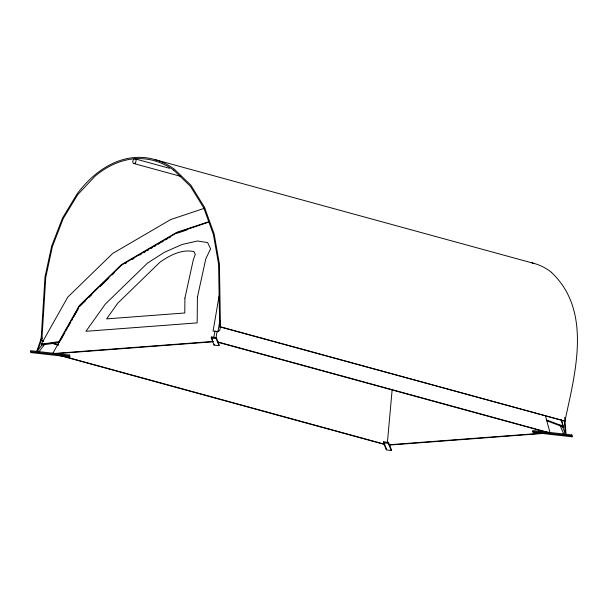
<?xml version="1.0" encoding="UTF-8"?>
<svg xmlns="http://www.w3.org/2000/svg" width="608" height="608" viewBox="0 0 608 608"><rect width="100%" height="100%" fill="white"/><g stroke="black" fill="none" stroke-linecap="round" stroke-linejoin="round"><path stroke-width="0.91" d="M392.198 389.143L387.387 442.67M43.791 341.111L41.04 340.358L44.992 277.096L51.634 246.217L62.563 217.938L77.201 193.785A135.592 87.506 -84.6 0 1 174.116 169.001L190.866 185.189L204.455 207.206L214.138 233.92L219.389 263.902L220.476 326.785L564.9 421.108C575.039 373.502 592.595 311.007 551.418 272.376M43.677 340.799L41.846 340.298L45.782 277.256L52.364 246.658L63.194 218.637L77.695 194.704L95.091 176.138A134.208 86.61 -84.6 0 1 173.721 170.187M30.4 351.675L30.529 350.694L69.624 355.064L69.852 356.934L30.757 352.564L30.4 351.675L69.494 356.045L69.852 356.934M69.494 356.045L69.624 355.064M211.265 337.987L211.386 337.007L216.273 337.554L219.116 344.668L218.986 345.648L214.1 345.101L211.265 337.987L216.152 338.534L218.986 345.648M214.1 345.101L214.229 344.12M216.152 338.534L216.273 337.554M383.496 442.822L383.625 441.841L388.512 442.388L391.347 449.502L391.218 450.482L386.331 449.935L383.496 442.822L388.383 443.369L391.218 450.482M388.383 443.369L388.512 442.388M532.631 431.543L532.76 430.563L571.854 434.933L572.082 436.802L532.988 432.432L532.631 431.543L571.733 435.913L572.082 436.802M562.689 434.659L562.772 434.059M571.733 435.913L571.854 434.933M219.108 295.792L213.074 331.155L217.96 331.702L219.769 330.418L220.392 326.739M216.212 336.672L217.155 331.147M217.96 331.702L219.868 320.53M213.697 337.82L215.05 330.737M36.457 351.986L41.762 336.984M37.445 351.31L42.127 338.071M208.916 221.624L176.685 232.37L121.402 264.655L79.23 305.664L58.946 341.666L59.303 342.555L41.633 345.04L41.276 344.151L67.762 297.137L112.7 253.437L170.825 219.488L204.858 208.149M52.66 353.59L79.405 306.105L121.577 265.096L176.86 232.811L209.091 222.064M60.222 340.921L64.828 332.736M66.211 330.281L67.138 328.647M68.058 327.013L70.824 322.103M71.744 320.462L72.671 318.828M73.591 317.194L78.196 309.008M36.799 351.743L42.955 343.672M38.714 352.062L44.87 343.999M79.58 306.554L85.705 300.595M89.102 297.289L91.831 294.644M99.993 286.71L108.832 278.107M112.237 274.801L114.274 272.817M125.012 263.644L126.639 262.694M132.324 259.365L133.95 258.423M139.642 255.094L141.269 254.144M143.708 252.723L145.335 251.773M146.961 250.823L148.588 249.873M151.027 248.452L152.654 247.502M154.28 246.552L155.899 245.602M158.338 244.173L159.965 243.223M161.591 242.273L163.218 241.33M165.657 239.902L167.284 238.952M168.91 238.002L170.536 237.052M177.042 233.252L186.892 229.976M41.276 344.151L58.946 341.666M41.04 340.358L41.846 340.298M173.713 170.194L190.327 186.185L203.794 208.004L213.385 234.475L218.591 264.184L219.67 326.846L220.476 326.785M53.603 353.514L213.53 341.422M55.396 353.719L212.732 341.818M564.9 421.108L219.67 326.846M389.067 444.767L541.69 433.223M389.204 445.094L545.346 433.276M564.429 417.764L564.817 417.734L566.048 434.53M155.063 159.661L534.584 263.591M135.652 159.015L169.533 168.294M134.117 163.598L180.819 176.381M217.254 341.78L549.161 432.668M218.295 342.357L546.455 432.22M52.835 343.307L58.33 344.812M51.118 343.117L58.444 345.124M59.941 355.292L384.438 444.159M59.06 355.346L384.568 444.486M563.411 427.097L563.061 426.208L546.516 419.9L546.873 420.789L563.411 427.097L561.708 420.766M561.701 425.022L565.812 434.621M559.824 424.886L563.935 434.484M383.625 441.841L386.46 448.955M211.386 337.007L212.648 340.168M561.359 419.877L563.061 426.208M545.308 415.416L550.08 432.919M564.308 420.584L565.334 434.583M531.954 262.869A135.592 81.267 -65.2 0 1 551.441 272.331M184.916 298.125L184.779 312.976L106.605 318.888L117.762 303.202L159.942 262.192C169.632 255.428 181.83 248.892 193.944 251.606L195.267 254.395L193.336 259.669L184.916 298.125M197.418 297.183L197.174 322.886L85.956 331.299L105.268 304.152L147.44 263.142L164.266 252.366L182.05 244.492L197.463 241.004L207.609 242.562L210.588 248.862L205.831 258.719L197.418 297.183M134.961 163.21A2.47 1.55 -74.7 0 0 135.493 159.03A2.47 1.55 -74.7 0 0 132.825 161.302A2.47 1.55 -74.7 0 0 134.961 163.21"/></g></svg>
